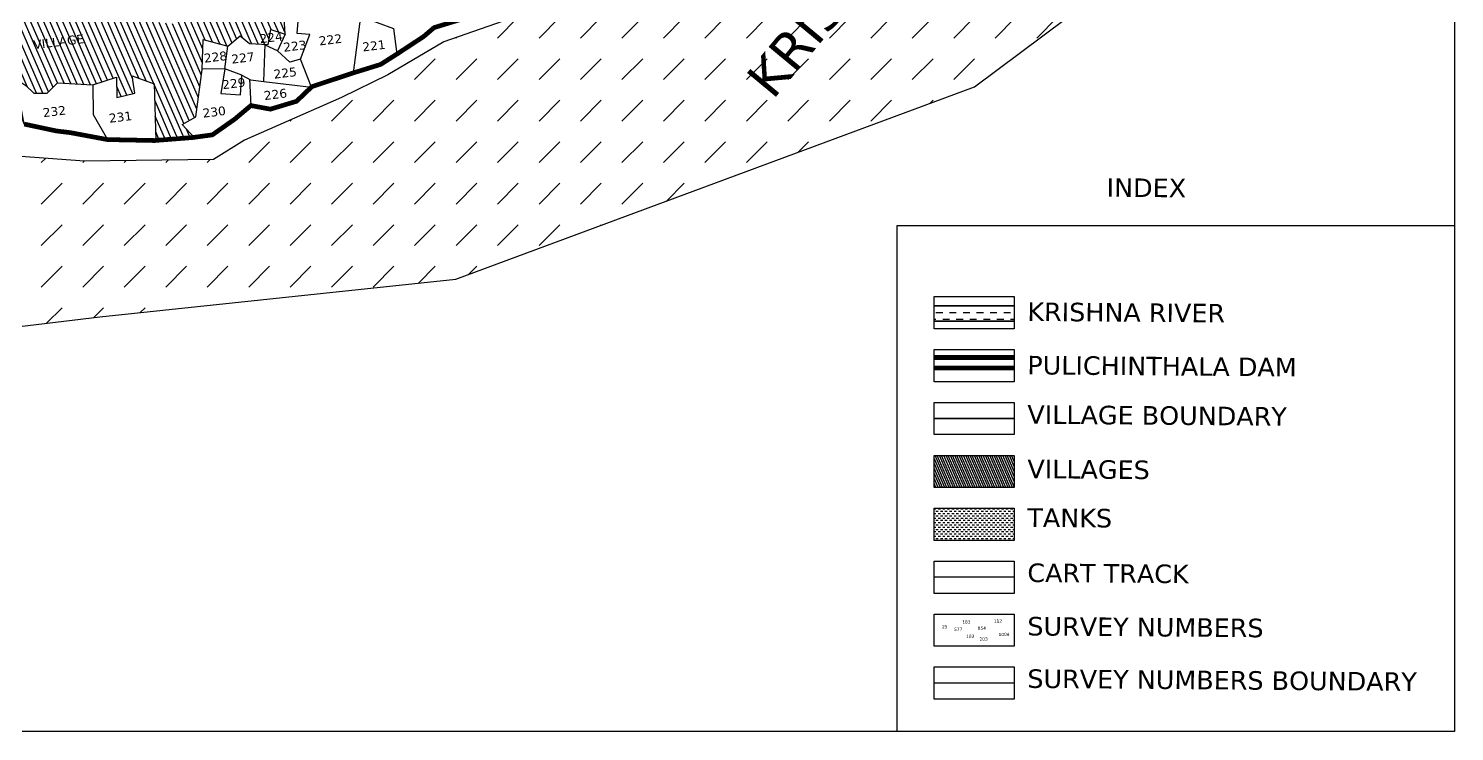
# Model space of a CAD drawing. Header units: inches. Extents: x 390087 to 397577, y 1846635 to 1854057.
# Drawn here: x 394538 to 397577, y 1846635 to 1848132 of the extents above; entities that cross this region are included whole.
import ezdxf

# ---------------------------------------------------------------- set-up
doc = ezdxf.new("R2010")
doc.units = ezdxf.units.IN
doc.header["$MEASUREMENT"] = 0
for name, color, linetype in [('BND', 6, 'Continuous'), ('ROAD', 1, 'Continuous'), ('SY.AREA', 7, 'Continuous'), ('TEXT', 7, 'Continuous'), ('VILLAGE AREA', 1, 'Continuous')]:
    doc.layers.add(name, color=color, linetype=linetype)
doc.styles.get("Standard").update_dxf_attribs({"font": 'verdana.ttf'})
doc.linetypes.add('FENCELINE2', pattern='A,0.25,-0.1,[132,ltypeshp.shx,S=0.1,R=0,X=-0.1,Y=0],-0.1,1', length=1.45)

msp = doc.modelspace()

# ---------------------------------------------------------------- hatches: boundary and pattern name
h = msp.add_hatch()
h.set_pattern_fill('DASH', color=4, scale=500, angle=45)
h.paths.add_polyline_path([(396842.7, 1849749.6), (396827, 1849662.4), (396744.1, 1849438.2), (396635.8, 1849147.2), (396517.9, 1848864.6), (396474.6, 1848746.2), (396409, 1848626), (396335.1, 1848509), (396254.3, 1848417.1), (396026.7, 1848336.1), (395843.1, 1848284), (395795.2, 1848276.2), (395731.5, 1848257.9), (395645.2, 1848207.4), (395580.7, 1848158.7), (395423.7, 1848103.6), (395304.2, 1848033.8), (395205.7, 1847985.1), (395069.7, 1847925.5), (394998.5, 1847894.3), (394932.4, 1847853.5), (394657.7, 1847849.7), (394443.5, 1847865.1), (394158.1, 1847834.1), (393974.8, 1847763.5), (393824.4, 1847659.5), (393622.8, 1847494.9), (393458.2, 1847317.9), (393348.5, 1847179.9), (393155.3, 1846958), (392957.7, 1846727.4), (392884.5, 1846635), (393496.1, 1846635), (393519.8, 1846747.4), (393684.8, 1847048.3), (393792.4, 1847206), (393928.7, 1847363.6), (394057.8, 1847442.4), (394690.4, 1847518.3), (395448.9, 1847598.5), (396554.7, 1848008.1), (396750.1, 1848154.6), (396882.2, 1848696.2), (396998.6, 1849328), (397493.6, 1849874.6), (397577.3, 1849935.8), (397577.3, 1850265.4), (397440.6, 1850242.4), (397285.9, 1850243.2), (397222.7, 1850203.9), (397132.9, 1850125.4), (397007.8, 1849982.1)])
h.paths.add_polyline_path([(393274.5, 1846646.9), (393836.2, 1847399.6), (393736.5, 1847473.9), (393174.8, 1846721.3)], flags=24)
h.paths.add_polyline_path([(396128.2, 1847948.4), (396727.2, 1848671.8), (396631.4, 1848751.1), (396032.4, 1848027.7)], flags=24)
h = msp.add_hatch()
h.set_pattern_fill('DASH', color=4, scale=115.50482)
h.set_pattern_definition([(0, (325841.056, 1492927.741), (14.4381025, 14.4381025), [14.4381025, -14.4381025])])
h.paths.add_polyline_path([(396468.3, 1847541.8), (396468.3, 1847508.9), (396639.2, 1847508.9), (396639.2, 1847541.8)])
h = msp.add_hatch()
h.set_pattern_fill('DASH', color=4, scale=38.501607)
h.set_pattern_definition([(0, (325841.056, 1492927.7413), (4.81270083, 4.81270083), [4.81270083, -4.81270083])])
h.paths.add_polyline_path([(396468.3, 1847110.5), (396468.3, 1847041.9), (396639.2, 1847041.9), (396639.2, 1847110.5)])
at = {"layer": 'VILLAGE AREA', "linetype": 'ByBlock'}
h = msp.add_hatch(dxfattribs=at)
h.set_pattern_fill('ANSI31', color=256, scale=100, angle=68.5464313)
h.paths.add_polyline_path([(394816.4, 1848145.3), (394757.1, 1848164), (394711.2, 1848161.7), (394685.1, 1848176.2), (394690.7, 1848229.9), (394654.4, 1848228), (394656.1, 1848263.5), (394643.4, 1848317.2), (394661, 1848385.1), (394638.4, 1848394.6), (394594.8, 1848332.9), (394493, 1848354.3), (394388.4, 1848027.8), (394405.4, 1847954), (394482.8, 1847930.2), (394529.2, 1847928.7), (394511.4, 1848025.4), (394532.5, 1848010.9), (394550, 1847994.3), (394578.2, 1847994.5), (394600.3, 1848016.5), (394675.5, 1848012), (394725.9, 1848028.7), (394726.9, 1847985.2), (394765, 1847994.3), (394759.3, 1848031.7), (394806.2, 1848014.3), (394809.9, 1847893.9), (394888.3, 1847900.1), (394891.1, 1847900.5), (394865.6, 1847928.1), (394895.1, 1847943.9), (394908.7, 1848044.9), (394910.4, 1848108.9), (394962.9, 1848094.9), (394989.5, 1848117), (395009.2, 1848100.6), (395049.3, 1848098.4), (395054.7, 1848130.5), (395085.2, 1848120.5), (395083.1, 1848155.5), (395002.9, 1848160.6), (394980.5, 1848181), (394935.7, 1848168.3), (394895.8, 1848173.3), (394877.4, 1848176.1), (394874.1, 1848157.5), (394857.4, 1848164), (394852.6, 1848141.9)])
h.paths.add_polyline_path([(394545.8, 1848082.3), (394666.9, 1848097.2), (394663.3, 1848126.4), (394542.2, 1848111.5)], flags=24)
h.paths.add_polyline_path([(395027.8, 1848095.5), (395086.6, 1848102.7), (395083.1, 1848131.5), (395024.2, 1848124.2)], flags=9)
h = msp.add_hatch(dxfattribs=at)
h.set_pattern_fill('ANSI31', color=256, scale=34.168973, angle=68.5464)
h.set_pattern_definition([(113.5464313, (271585.5325, 1218118.6296), (-3.91549369, -1.706279376), [])])
h.paths.add_polyline_path([(396639.2, 1847154.6), (396639.2, 1847223.1), (396468.3, 1847223.1), (396468.3, 1847154.6)])

# ---------------------------------------------------------------- linework, layer by layer
at = {"color": 0}
for points in [[(390086.8, 1854056.4), (397577.3, 1854056.4), (397577.3, 1846635), (390086.8, 1846635)], [(396389.8, 1847712.6), (397577.3, 1847712.6), (397577.3, 1846635), (396389.8, 1846635)], [(396468.3, 1847561.2), (396639.2, 1847561.2), (396639.2, 1847492.7), (396468.3, 1847492.7)], [(396468.3, 1847448.5), (396639.2, 1847448.5), (396639.2, 1847380), (396468.3, 1847380)], [(396468.3, 1847335.8), (396639.2, 1847335.8), (396639.2, 1847267.3), (396468.3, 1847267.3)], [(396468.3, 1847223.1), (396639.2, 1847223.1), (396639.2, 1847154.6), (396468.3, 1847154.6)], [(396468.3, 1847110.5), (396639.2, 1847110.5), (396639.2, 1847041.9), (396468.3, 1847041.9)], [(396468.3, 1846997.8), (396639.2, 1846997.8), (396639.2, 1846929.2), (396468.3, 1846929.2)], [(396468.3, 1846885.1), (396639.2, 1846885.1), (396639.2, 1846816.5), (396468.3, 1846816.5)], [(396468.3, 1846772.4), (396639.2, 1846772.4), (396639.2, 1846703.9), (396468.3, 1846703.9)]]:
    msp.add_lwpolyline(points, close=True, dxfattribs=at)
at = {"color": 4}
for points in [[(393496.1, 1846635), (393519.8, 1846747.4), (393684.8, 1847048.3), (393792.4, 1847206), (393928.7, 1847363.6), (394057.8, 1847442.4), (394690.4, 1847518.3), (395448.9, 1847598.5), (396554.7, 1848008.1), (396750.1, 1848154.6), (396882.2, 1848696.2), (396998.6, 1849328), (397493.6, 1849874.6), (397577.3, 1849935.8)], [(395580.7, 1848158.7), (395423.7, 1848103.6), (395304.2, 1848033.8), (395205.7, 1847985.1), (395069.7, 1847925.5), (394998.5, 1847894.3), (394932.4, 1847853.5), (394657.7, 1847849.7), (394443.5, 1847865.1)]]:
    msp.add_lwpolyline(points, dxfattribs=at)
at = {"color": 4, "const_width": 3.85}
for points in [[(396639.2, 1847541.8), (396468.3, 1847541.8)], [(396639.2, 1847508.9), (396468.3, 1847508.9)]]:
    msp.add_lwpolyline(points, dxfattribs=at)
at = {"color": 0, "linetype": 'FENCELINE2', "ltscale": 80, "const_width": 10.3}
for points in [[(396639.2, 1847431.5), (396468.3, 1847431.5)], [(396639.2, 1847409.3), (396468.3, 1847409.3)]]:
    msp.add_lwpolyline(points, dxfattribs=at)
at = {"layer": 'BND', "lineweight": 30}
for points, const_width in [([(395477.9, 1848157.3), (395402.7, 1848134.2), (395380.5, 1848115.3), (395325.9, 1848079.4), (395288.8, 1848055.8), (395231, 1848037.9), (395142.2, 1848008.5), (395109.6, 1847977.3), (395053.8, 1847960.5), (395012.3, 1847968.2), (394977.9, 1847939.3), (394930.2, 1847905.8), (394888.3, 1847900.1), (394806.9, 1847893.7), (394706.7, 1847895.7), (394627.4, 1847910.5), (394597.7, 1847914.1), (394529.2, 1847928.7)], 10), ([(396639.2, 1847301.6), (396468.3, 1847301.6)], 3.42)]:
    msp.add_lwpolyline(points, dxfattribs=dict(at, const_width=const_width))
at = {"layer": 'ROAD'}
msp.add_lwpolyline([(396639.2, 1846963.5), (396468.3, 1846963.5)], dxfattribs=at)
at = {"layer": 'ROAD', "color": 0}
msp.add_lwpolyline([(396639.2, 1846738.1), (396468.3, 1846738.1)], dxfattribs=at)
at = {"layer": 'SY.AREA'}
for points in [[(395117.9, 1848066.9), (395137.9, 1848119.8), (395110.8, 1848121.4), (395117.6, 1848201.1), (395091.5, 1848200.7), (395080.5, 1848155.7)], [(394891.1, 1847900.5), (394865.6, 1847928.1), (394895.1, 1847943.9), (394908.7, 1848044.9), (394910.4, 1848108.9), (394962.9, 1848094.9), (394989.5, 1848117), (395009.2, 1848100.6), (395049.3, 1848098.4), (395054.7, 1848130.5), (395085.2, 1848120.5), (395083.1, 1848155.5)], [(395231, 1848037.9), (395246.7, 1848157.6), (395316.4, 1848132.6), (395323.5, 1848077.8)], [(395085.2, 1848120.5), (395068.9, 1848084.8)], [(394908.7, 1848047.3), (394956.5, 1848046.6), (394962.9, 1848094.9)], [(394993.3, 1848032.9), (395011.5, 1848023.2), (395039.7, 1848019.6), (395043, 1848098.7)], [(395039.7, 1848019.6), (395141.2, 1848007.6), (395117.9, 1848066.9), (395095.5, 1848060.8), (395068.9, 1848084.8), (395042.9, 1848097)], [(394675.5, 1848012), (394725.9, 1848028.7), (394726.9, 1847985.2), (394765, 1847994.3), (394759.3, 1848031.7), (394806.2, 1848014.3), (394809.9, 1847893.9)], [(394956.5, 1848046.6), (394948.1, 1847993.9), (394989.8, 1847990.7), (394993.3, 1848032.9), (394956.5, 1848046.6)], [(394529.2, 1847928.7), (394511.4, 1848025.4), (394532.5, 1848010.9), (394550, 1847994.3), (394578.2, 1847994.5), (394600.3, 1848016.5), (394675.5, 1848012), (394676.1, 1847949.1), (394706.7, 1847895.7)], [(395009.5, 1848024.3), (395012.3, 1847968.2)]]:
    msp.add_lwpolyline(points, dxfattribs=at)

# ---------------------------------------------------------------- texts
at = {"layer": 'TEXT', "color": 4}
msp.add_text('KRISHNA RIVER', height=80, rotation=50.3732, dxfattribs=at).set_placement((396124.4, 1847978.5))
at = {"layer": 'TEXT'}
for s, height, rotation, p in [('VILLAGE', 18.93, 7.034, (394550, 1848088.1)), ('224', 18.93, 7.034, (395032, 1848100.9)), ('222', 18.93, 7.034, (395158.4, 1848096.1)), ('223', 18.93, 7.034, (395082.5, 1848082.6)), ('221', 18.93, 7.034, (395251, 1848083.3)), ('228', 18.93, 7.034, (394913.4, 1848059.3)), ('227', 18.93, 7.034, (394971.8, 1848057.3)), ('229', 18.93, 7.034, (394952.4, 1848002.9)), ('225', 18.93, 7.034, (395061.9, 1848025.3)), ('226', 18.93, 7.034, (395041.1, 1847979.7)), ('232', 18.93, 7.034, (394570, 1847943.3)), ('230', 18.93, 7.034, (394910.6, 1847942.3)), ('231', 18.93, 7.034, (394710.9, 1847931.4)), ('183', 6.69, 1.2022, (396528.4, 1846864.7)), ('112', 6.69, 1.2022, (396595.6, 1846866.8)), ('25', 6.69, 1.2022, (396485.3, 1846854.7)), ('577', 6.69, 1.2022, (396511, 1846849.1)), ('183', 6.69, 1.2022, (396536.6, 1846834.2)), ('854', 6.69, 1.2022, (396561.2, 1846851.4)), ('1004', 6.69, 1.2022, (396605.7, 1846838.1)), ('203', 6.69, 1.2022, (396565.1, 1846828.3))]:
    msp.add_text(s, height=height, rotation=rotation, dxfattribs=at).set_placement(p)
at = {"layer": 'TEXT', "color": 0}
for s, height, p in [('INDEX', 39.47, (396835.7, 1847774)), ('KRISHNA RIVER', 39.472, (396666.9, 1847509.5)), ('PULICHINTHALA DAM', 39.472, (396666.9, 1847395.7)), ('VILLAGE BOUNDARY', 39.472, (396666.9, 1847290.6)), ('VILLAGES', 39.47, (396666.9, 1847174.6)), ('TANKS', 39.47, (396666.9, 1847070.9)), ('CART TRACK', 39.47, (396666.9, 1846953.5)), ('SURVEY NUMBERS', 39.472, (396666.9, 1846839.6)), ('SURVEY NUMBERS BOUNDARY', 39.472, (396666.9, 1846727.9))]:
    msp.add_text(s, height=height, rotation=359.5381, dxfattribs=at).set_placement(p)

doc.saveas('drawing.dxf')
